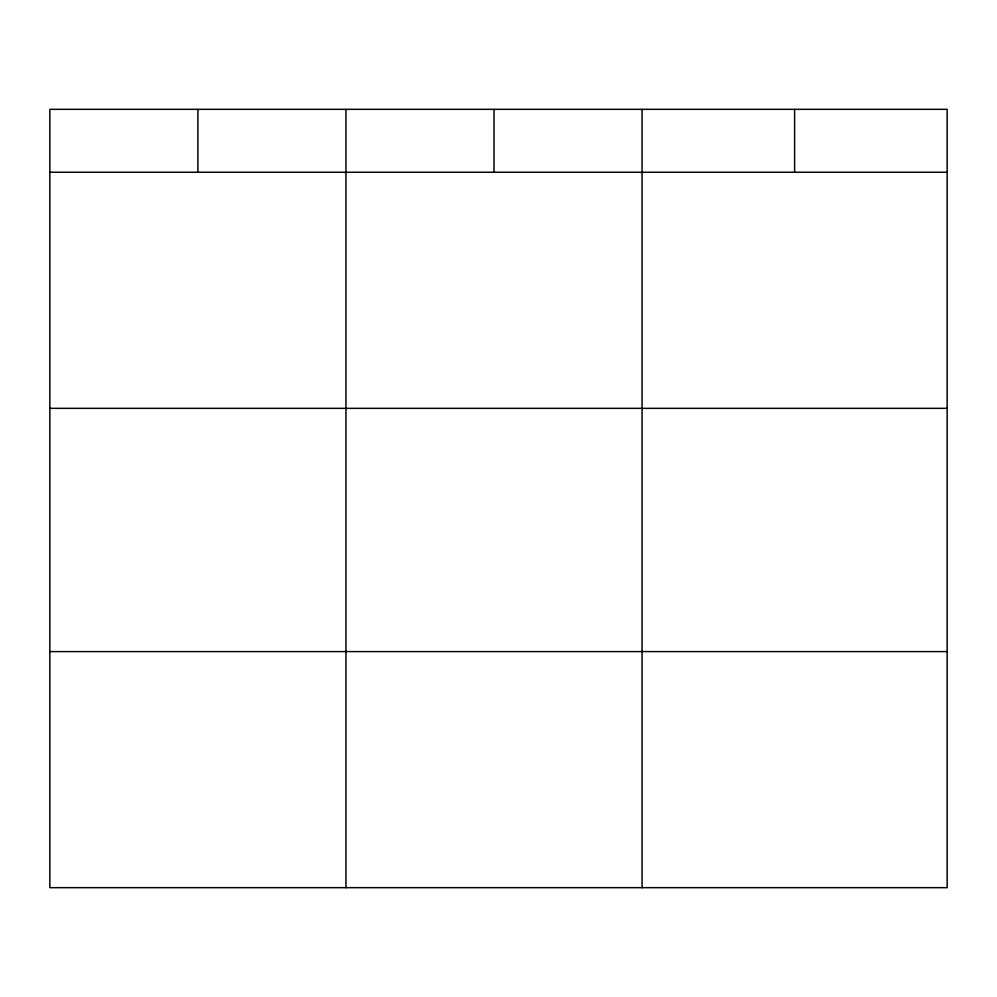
<?xml version="1.0" encoding="UTF-8"?>
<svg xmlns="http://www.w3.org/2000/svg" width="997" height="997" viewBox="0 0 997 997"><rect width="100%" height="100%" fill="white"/><g stroke="black" fill="none" stroke-linecap="round" stroke-linejoin="round"><path stroke-width="1.5" d="M947.15 408.346L947.15 109.334L49.85 109.334L49.85 887.666L947.15 887.666L947.15 408.346L49.85 408.346M49.85 172.257L947.15 172.257M49.85 651.589L947.15 651.589M794.609 109.334L794.609 172.257M642.068 109.334L642.068 887.666M494.014 109.334L494.014 172.257M345.959 109.334L345.959 887.666M197.905 109.334L197.905 172.257"/></g></svg>
